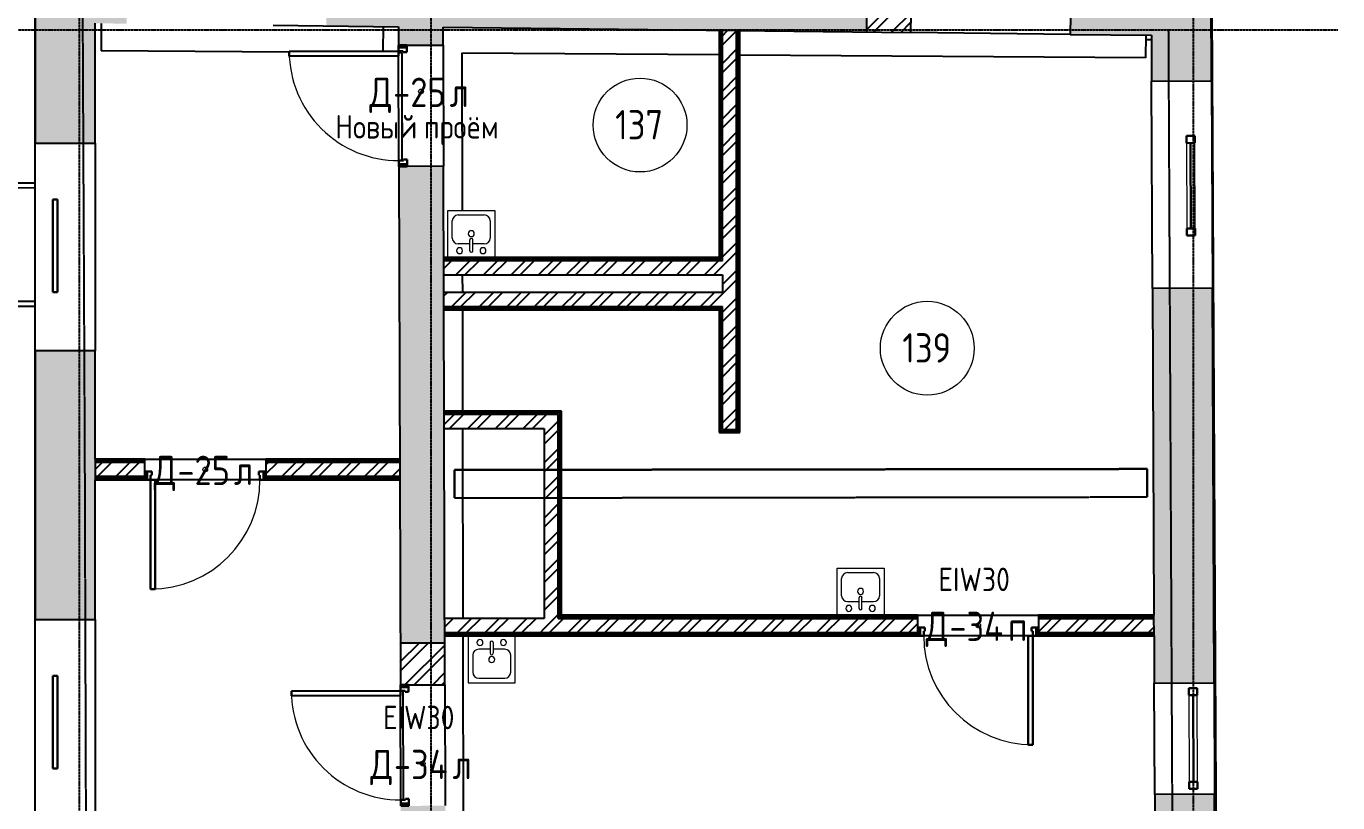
# Model space of a CAD drawing. Header units: millimetres. Extents: x -33838 to 476301, y -41806 to 120107.
# Drawn here: x 45956 to 57142, y 30266 to 36887 of the extents above; entities that cross this region are included whole.
import ezdxf

# ---------------------------------------------------------------- set-up
doc = ezdxf.new("R2010")
doc.units = ezdxf.units.MM
for name, pattern in [('ADSK_Линия сетки', [25, 20, -2.5, 0, -2.5]), ('ADSK_Сверху', [4.5, 3, -1.5]), ('ADSK_Снесено', [4.5, 3, -1.5])]:
    doc.linetypes.add(name, pattern=pattern)
for name, color, linetype, lineweight, true_color in [('_ Окна', 5, 'Continuous', 30, 0x0000ff), ('Линии', 7, 'Continuous', 9, 0x00a600), ('Стены внутренние', 5, 'Continuous', 18, 0x0000ff), ('Стены наружные', 1, 'ADSK_Снесено', 18, 0xff0000), ('Стены штриховка', 5, 'Continuous', 18, 0x0000ff)]:
    doc.layers.add(name, color=color, linetype=linetype, lineweight=lineweight, true_color=true_color)
for name, color, linetype, lineweight in [('Двери', 251, 'Continuous', 18), ('Каркас', 7, 'Continuous', 18), ('Марки дверей', 7, 'Continuous', 20), ('Марки помещений', 7, 'Continuous', 20), ('Окна', 251, 'Continuous', 18), ('Перекрытие', 7, 'Continuous', 18), ('Сантехника', 251, 'Continuous', 18)]:
    doc.layers.add(name, color=color, linetype=linetype, lineweight=lineweight)
doc.styles.add('GOST Common_1', font='GOST Common_0.ttf', dxfattribs={"width": 0.9, "height": 200})
doc.styles.add('GOST Common_2', font='GOST Common_0.ttf', dxfattribs={"width": 0.9, "height": 250})
pattern_1 = [(45, (0, 0), (-117.8655, 117.8655), []), (45, (78.58, 0), (-117.8655, 117.8655), [])]

# ---------------------------------------------------------------- blocks, each defined once
blk = doc.blocks.new('Витраж-стеклопакет - Глухой стеклопакет 40мм-1243042-01 План 1-го этажа маркировочный')
at = {"layer": '_ Окна'}
for p, q in [((395, 20), (-395, 20)), ((-395, 20), (-395, -20)), ((395, -20), (395, 20)), ((-395, -20), (395, -20))]:
    blk.add_line(p, q, dxfattribs=at)
blk = doc.blocks.new('Витраж-тент со смещением вовне - 60мм 30 сдвиг-1466951-01 План 1-го этажа маркировочный')
at = {"layer": '_ Окна'}
for p, q in [((-425, 25), (-425, -45)), ((-425, 25), (-365, 25)), ((-425, -45), (-425, 25)), ((-365, 25), (-365, -45)), ((425, 25), (365, 25)), ((365, 25), (365, -45)), ((425, -45), (425, 25)), ((425, -45), (425, 25)), ((-365, -45), (-425, -45)), ((-365, -10), (365, -10)), ((365, -45), (425, -45))]:
    blk.add_line(p, q, dxfattribs=at)
at = {"layer": 'Окна'}
for p, q in [((365, 25), (-365, 25)), ((-365, -45), (365, -45))]:
    blk.add_line(p, q, dxfattribs=at)
blk = doc.blocks.new('Витраж-тент со смещением вовне - 60мм 30 сдвиг-1466954-01 План 1-го этажа маркировочный')
at = {"layer": '_ Окна'}
for p, q in [((-429, 25), (-429, -45)), ((-429, 25), (-369, 25)), ((-429, -45), (-429, 25)), ((-369, 25), (-369, -45)), ((429, 25), (369, 25)), ((369, 25), (369, -45)), ((429, -45), (429, 25)), ((429, -45), (429, 25)), ((-369, -45), (-429, -45)), ((-369, -10), (369, -10)), ((369, -45), (429, -45))]:
    blk.add_line(p, q, dxfattribs=at)
at = {"layer": 'Окна'}
for p, q in [((369, 25), (-369, 25)), ((-369, -45), (369, -45))]:
    blk.add_line(p, q, dxfattribs=at)
blk = doc.blocks.new('AC_Дверь_Однопольная - Д-34п 1030х2200h-1983233-01 План 1-го этажа маркировочный')
at = {"layer": 'Двери', "lineweight": 30}
for p, q in [((-465, 1018), (-425, 1018)), ((-465, 88), (-465, 1018)), ((-425, 1018), (-425, 88)), ((-515, 88), (-495, 88)), ((-515, 18), (-515, 88)), ((-495, 18), (-515, 18)), ((-495, 88), (-465, 88)), ((-495, 18), (-495, 88)), ((-495, 88), (-495, 18)), ((-455, 18), (-495, 18)), ((-425, 88), (-465, 88)), ((-465, 88), (-465, 48)), ((-465, 48), (-455, 48)), ((-455, 48), (-455, 18)), ((455, 48), (465, 48)), ((455, 18), (455, 48)), ((495, 18), (455, 18)), ((465, 88), (495, 88)), ((465, 48), (465, 88)), ((495, 88), (495, 18)), ((495, 88), (515, 88)), ((495, 18), (495, 88)), ((515, 18), (495, 18)), ((515, 88), (515, 18))]:
    blk.add_line(p, q, dxfattribs=at)
at = {"layer": 'Двери'}
blk.add_arc((-465, 88), 930, 0, 90, dxfattribs=at)
blk = doc.blocks.new('AC_Дверь_Однопольная - Д-34л 1030х2200h-1983152-01 План 1-го этажа маркировочный')
at = {"layer": 'Двери', "lineweight": 30}
for p, q in [((465, 1120), (425, 1120)), ((425, 1120), (425, 190)), ((465, 190), (465, 1120)), ((-495, 190), (-515, 190)), ((-515, 190), (-515, 120)), ((-515, 120), (-495, 120)), ((-465, 190), (-495, 190)), ((-495, 190), (-495, 120)), ((-495, 120), (-495, 190)), ((-495, 120), (-455, 120)), ((-465, 150), (-465, 190)), ((-455, 150), (-465, 150)), ((-455, 120), (-455, 150)), ((425, 190), (465, 190)), ((465, 150), (455, 150)), ((455, 150), (455, 120)), ((455, 120), (495, 120)), ((495, 190), (465, 190)), ((465, 190), (465, 150)), ((495, 120), (495, 190)), ((515, 190), (495, 190)), ((495, 190), (495, 120)), ((495, 120), (515, 120)), ((515, 120), (515, 190))]:
    blk.add_line(p, q, dxfattribs=at)
at = {"layer": 'Двери'}
blk.add_arc((465, 190), 930, 90, 180, dxfattribs=at)
blk = doc.blocks.new('AC_Дверь_Однопольная - Д-25л 1033х2200h-1983232-01 План 1-го этажа маркировочный')
at = {"layer": 'Двери', "lineweight": 30}
for p, q in [((466.5, 1021), (426.5, 1021)), ((426.5, 1021), (426.5, 88)), ((466.5, 88), (466.5, 1021)), ((-496.5, 88), (-516.5, 88)), ((-516.5, 88), (-516.5, 18)), ((-516.5, 18), (-496.5, 18)), ((-466.5, 88), (-496.5, 88)), ((-496.5, 88), (-496.5, 18)), ((-496.5, 18), (-496.5, 88)), ((-496.5, 18), (-456.5, 18)), ((-466.5, 48), (-466.5, 88)), ((-456.5, 48), (-466.5, 48)), ((-456.5, 18), (-456.5, 48)), ((426.5, 88), (466.5, 88)), ((466.5, 48), (456.5, 48)), ((456.5, 48), (456.5, 18)), ((456.5, 18), (496.5, 18)), ((496.5, 88), (466.5, 88)), ((466.5, 88), (466.5, 48)), ((496.5, 18), (496.5, 88)), ((516.5, 88), (496.5, 88)), ((496.5, 88), (496.5, 18)), ((496.5, 18), (516.5, 18)), ((516.5, 18), (516.5, 88))]:
    blk.add_line(p, q, dxfattribs=at)
at = {"layer": 'Двери'}
blk.add_arc((466.5, 88), 933, 90, 180, dxfattribs=at)
blk = doc.blocks.new('AC_Дверь_Однопольная - Д-25л 1033х2200h-1983156-01 План 1-го этажа маркировочный')
at = {"layer": 'Двери', "lineweight": 30}
for p, q in [((466.5, 1123), (426.5, 1123)), ((426.5, 1123), (426.5, 190)), ((466.5, 190), (466.5, 1123)), ((-496.5, 190), (-516.5, 190)), ((-516.5, 190), (-516.5, 120)), ((-516.5, 120), (-496.5, 120)), ((-466.5, 190), (-496.5, 190)), ((-496.5, 190), (-496.5, 120)), ((-496.5, 120), (-496.5, 190)), ((-496.5, 120), (-456.5, 120)), ((-466.5, 150), (-466.5, 190)), ((-456.5, 150), (-466.5, 150)), ((-456.5, 120), (-456.5, 150)), ((426.5, 190), (466.5, 190)), ((466.5, 150), (456.5, 150)), ((456.5, 150), (456.5, 120)), ((456.5, 120), (496.5, 120)), ((496.5, 190), (466.5, 190)), ((466.5, 190), (466.5, 150)), ((496.5, 120), (496.5, 190)), ((516.5, 190), (496.5, 190)), ((496.5, 190), (496.5, 120)), ((496.5, 120), (516.5, 120)), ((516.5, 120), (516.5, 190))]:
    blk.add_line(p, q, dxfattribs=at)
at = {"layer": 'Двери'}
blk.add_arc((466.5, 190), 933, 90, 180, dxfattribs=at)
blk = doc.blocks.new('Кухонная мойка-Одиночная - 400 x 400 мм-1926163-01 План 1-го этажа маркировочный')
at = {"layer": 'Сантехника'}
for p, q in [((216, 202), (-184, 202)), ((-184, 202), (-184, -198)), ((3, 145), (3, 53)), ((28, 145), (28, 53)), ((216, -198), (216, 202)), ((-146, 37), (-146, -109)), ((3, 88), (-95, 88)), ((127, 88), (28, 88)), ((178, -109), (178, 37)), ((-184, -198), (216, -198)), ((-95, -160), (127, -160))]:
    blk.add_line(p, q, dxfattribs=at)
for centre, radius, start, end in [((-84, 145), 25.4, 360, 180), ((-84, 145), 25.4, 180, 0), ((16, 145), 12.7, 360, 180), ((116, 145), 25.4, 360, 180), ((116, 145), 25.4, 180, 360), ((-95, 37), 50.8, 90, 180), ((16, 0), 25.4, 360, 180), ((16, 0), 25.4, 180, 0), ((16, 53), 12.7, 180, 0), ((127, 37), 50.8, 360, 90), ((-95, -109), 50.8, 180, 270), ((127, -109), 50.8, 270, 0)]:
    blk.add_arc(centre, radius, start, end, dxfattribs=at)
blk = doc.blocks.new('Кухонная мойка-Одиночная - 400 x 400 мм-1926587-01 План 1-го этажа маркировочный')
at = {"layer": 'Сантехника'}
for p, q in [((-184, 198), (216, 198)), ((-184, -202), (-184, 198)), ((-95, 160), (127, 160)), ((216, 198), (216, -202)), ((-146, -37), (-146, 109)), ((178, 109), (178, -37)), ((3, -88), (-95, -88)), ((3, -145), (3, -53)), ((28, -145), (28, -53)), ((127, -88), (28, -88))]:
    blk.add_line(p, q, dxfattribs=at)
for centre, radius, start, end in [((-95, 109), 50.8, 90, 180), ((127, 109), 50.8, 360, 90), ((16, 0), 25.4, 360, 180), ((16, 0), 25.4, 180, 0), ((-95, -37), 50.8, 180, 270), ((16, -53), 12.7, 360, 180), ((127, -37), 50.8, 270, 0), ((-84, -145), 25.4, 0, 180), ((-84, -145), 25.4, 180, 0), ((16, -145), 12.7, 180, 0), ((116, -145), 25.4, 0, 180), ((116, -145), 25.4, 180, 0)]:
    blk.add_arc(centre, radius, start, end, dxfattribs=at)
blk = doc.blocks.new('ADSK_Марка_Помещение_ОдноЗначение - Номер-247393-01 План 1-го этажа маркировочный')
at = {"layer": 'Марки помещений'}
blk.add_circle((0, 0), 4, dxfattribs=at)
blk = doc.blocks.new('ADSK_Марка_Дверь - Марка типа и комментарии-2020407-01 План 1-го этажа маркировочный')
at = {"layer": 'Марки дверей', "lineweight": 9}
blk.add_circle((0, 0), 0.2, dxfattribs=at)

msp = doc.modelspace()

# ---------------------------------------------------------------- hatches: boundary and pattern name
at = {"layer": 'Стены внутренние', "lineweight": 25, "true_color": 0x636466}
h = msp.add_hatch(color=251, dxfattribs=at)
h.paths.add_polyline_path([(53123.88611, 36837.84749), (53128.18981, 37217.82312), (48519.54258, 37270.02188), (48515.23888, 36890.04625), (52537.78268, 36844.48585)])
h.paths.add_polyline_path([(46812.86968, 36909.32773), (46814.81966, 37289.33002), (46543.2121, 37292.40632), (46543.2121, 36912.38194), (46595.52434, 36911.78944)])
h = msp.add_hatch(dxfattribs=at)
h.set_pattern_fill('FP_2', color=251, style=0, pattern_type=2)
h.set_pattern_definition(pattern_1)
h.paths.add_polyline_path([(53499.85348, 36833.58919), (53507.00573, 37213.53255), (53128.18981, 37217.82312), (53123.88611, 36837.84749), (53439.50697, 36834.27269)])
msp.add_hatch(color=251, dxfattribs=at).paths.add_polyline_path([(55552.67783, 36810.33835), (55551.03354, 37190.38135), (54866.95672, 37198.12939), (54859.80447, 36818.18602), (55551.03354, 36810.35698)])
h = msp.add_hatch(color=251, dxfattribs=at)
h.paths.add_polyline_path([(49161.68775, 26010.82988), (49541.68622, 26011.90894), (49540.46697, 26441.27413), (49160.4685, 26440.19507), (49161.68469, 26011.90894)])
h.paths.add_polyline_path([(49157.54368, 27470.19091), (49537.54215, 27471.26998), (49529.67943, 30240.17564), (49149.68096, 30239.09658), (49154.07988, 28689.98862)])
h.paths.add_polyline_path([(49145.73423, 31628.96285), (49525.7327, 31630.04191), (49514.19569, 35692.87151), (49134.19722, 35691.79245), (49145.73117, 31630.04191)])
h.paths.add_polyline_path([(49131.26388, 36724.78828), (49511.26235, 36725.86735), (49510.82816, 36878.76994), (49130.8144, 36883.07408), (49131.26388, 36724.98706)])
h = msp.add_hatch(dxfattribs=at)
h.set_pattern_fill('FP_2', color=251, style=0, pattern_type=2)
h.set_pattern_definition(pattern_1)
h.paths.add_polyline_path([(52012.87187, 34842.06818), (52012.87187, 36850.43113), (51892.87187, 36851.79028), (51892.87187, 34842.06818), (51914.22902, 34842.06818)])
h = msp.add_hatch(dxfattribs=at)
h.set_pattern_fill('FP_2', color=251, style=0, pattern_type=2)
h.set_pattern_definition(pattern_1)
h.paths.add_polyline_path([(51767.4061, 34768.06818), (51892.87187, 34768.06818), (51892.87187, 34888.06818), (49516.48105, 34888.06818), (49516.82181, 34768.06818), (51210.03914, 34768.06818)])
h = msp.add_hatch(dxfattribs=at)
h.set_pattern_fill('FP_2', color=251, style=0, pattern_type=2)
h.set_pattern_definition(pattern_1)
h.paths.add_polyline_path([(52012.87187, 34618.06818), (52012.87187, 34842.06818), (51892.87187, 34842.06818), (51892.87187, 34618.06818)])
h = msp.add_hatch(dxfattribs=at)
h.set_pattern_fill('FP_2', color=251, style=0, pattern_type=2)
h.set_pattern_definition(pattern_1)
h.paths.add_polyline_path([(51879.87187, 34498.06818), (51892.87187, 34498.06818), (51892.87187, 34618.06818), (49517.24776, 34618.06818), (49517.58851, 34498.06818), (51864.87187, 34498.06818)])
h = msp.add_hatch(dxfattribs=at)
h.set_pattern_fill('FP_2', color=251, style=0, pattern_type=2)
h.set_pattern_definition(pattern_1)
h.paths.add_polyline_path([(52012.87187, 33449.78828), (52012.87187, 34618.06818), (51892.87187, 34618.06818), (51892.87187, 33449.78828)])
h = msp.add_hatch(dxfattribs=at)
h.set_pattern_fill('FP_2', color=251, style=0, pattern_type=2)
h.set_pattern_definition(pattern_1)
h.paths.add_polyline_path([(49520.54379, 33457.3475), (50493.3374, 33457.3475), (50493.3374, 33577.3475), (49520.20304, 33577.3475), (49520.49595, 33474.19606)])
h = msp.add_hatch(dxfattribs=at)
h.set_pattern_fill('FP_2', color=251, style=0, pattern_type=2)
h.set_pattern_definition(pattern_1)
h.paths.add_polyline_path([(50493.3374, 31718.06818), (50493.3374, 33457.3475), (50373.3374, 33457.3475), (50373.9887, 31718.06818)])
h = msp.add_hatch(dxfattribs=at)
h.set_pattern_fill('FP_2', color=251, style=0, pattern_type=2)
h.set_pattern_definition(pattern_1)
h.paths.add_polyline_path([(49141.70402, 33048.22716), (49141.36326, 33168.22716), (47999.2298, 33168.22716), (47999.2298, 33048.22716), (49134.19722, 33048.22716)])
h.paths.add_polyline_path([(46966.2298, 33048.22716), (46966.2298, 33168.22716), (46543.2121, 33168.22716), (46543.2121, 33048.22716), (46548.7816, 33048.22716)])
h = msp.add_hatch(dxfattribs=at)
h.set_pattern_fill('FP_2', color=251, style=0, pattern_type=2)
h.set_pattern_definition(pattern_1)
h.paths.add_polyline_path([(49685.19191, 31718.06818), (50373.3374, 31718.06818), (50373.3374, 31838.06818), (49525.14198, 31838.06818), (49525.7327, 31718.06818), (49680.39381, 31718.06818)])
h = msp.add_hatch(dxfattribs=at)
h.set_pattern_fill('FP_2', color=251, style=0, pattern_type=2)
h.set_pattern_definition(pattern_1)
h.paths.add_polyline_path([(55562.02332, 31718.06818), (55574.71005, 31718.06818), (55574.19086, 31838.06818), (54590.54246, 31838.06818), (54590.54246, 31718.06818)])
h.paths.add_polyline_path([(51210.03914, 31718.06818), (53560.54246, 31718.06818), (53560.54246, 31838.06818), (50493.3374, 31838.06818), (50493.3374, 31718.06818), (50652.67218, 31718.06818)])
h = msp.add_hatch(dxfattribs=at)
h.set_pattern_fill('FP_2', color=251, style=0, pattern_type=2)
h.set_pattern_definition(pattern_1)
h.paths.add_polyline_path([(49146.75291, 31270.22716), (49526.75138, 31271.30622), (49525.7327, 31630.04191), (49145.73423, 31628.96285), (49146.75291, 31270.42594)])
at = {"layer": 'Стены наружные', "linetype": 'Continuous', "lineweight": 25, "true_color": 0x636466}
h = msp.add_hatch(color=251, dxfattribs=at)
h.paths.add_polyline_path([(56131.68655, 20861.56984), (56126.86768, 21975.34689), (55616.87245, 21973.14034), (55621.67159, 20863.92464), (56126.86768, 20861.59209)])
h.paths.add_polyline_path([(55608.99812, 23793.12331), (56118.99334, 23795.32985), (56108.83959, 26142.12997), (55598.84445, 26139.92342), (55608.47958, 23912.97253)])
h.paths.add_polyline_path([(55590.99175, 27954.90643), (56030.98763, 27956.81012), (56030.98754, 27956.83072), (56100.98688, 27957.13358), (56090.68057, 30339.2146), (55580.68535, 30337.00806), (55587.97353, 28652.50269)])
h.paths.add_polyline_path([(55576.57511, 31286.99917), (56086.57034, 31289.20571), (56072.01854, 34652.53912), (55562.02332, 34650.33257), (55574.00659, 31880.65881)])
h.paths.add_polyline_path([(55554.36531, 36420.31601), (56064.36053, 36422.52255), (56032.61764, 43759.20652), (55522.61286, 43759.20652), (55554.35576, 36422.52255)])
h = msp.add_hatch(color=251, dxfattribs=at)
h.paths.add_polyline_path([(46033.2121, 20934.05859), (46543.2121, 20934.05859), (46543.2121, 22119.16969), (46033.2121, 22119.16969)])
h.paths.add_polyline_path([(46033.2121, 23889.16969), (46543.2121, 23889.16969), (46543.2121, 26071.14638), (46033.2121, 26071.14638), (46033.2121, 23912.97253)])
h.paths.add_polyline_path([(46033.2121, 27841.14638), (46543.2121, 27841.14638), (46543.2121, 30057.44422), (46033.2121, 30057.44422)])
h.paths.add_polyline_path([(46033.2121, 31827.44422), (46543.2121, 31827.44422), (46543.2121, 34118.80772), (46033.2121, 34118.80772), (46033.2121, 31880.65881)])
h.paths.add_polyline_path([(46396.03418, 35888.80772), (46543.2121, 35888.80772), (46543.2121, 43249.20652), (46033.2121, 43249.20652), (46033.2121, 35888.80772), (46393.72604, 35888.80772)])

# ---------------------------------------------------------------- linework, layer by layer
at = {"linetype": 'ADSK_Линия сетки', "lineweight": 25}
for p, q in [((46409.91035, -4984.78696), (46409.91035, 44534.78674)), ((49409.91035, -4984.78696), (49409.91035, 44534.78674)), ((55909.91035, -4984.78696), (55909.91035, 44534.78674)), ((-11086.22475, 36856.78828), (57141.71826, 36856.78828))]:
    msp.add_line(p, q, dxfattribs=at)
at = {"color": 251, "lineweight": 25, "true_color": 0x636466}
msp.add_lwpolyline([(46033.2121, 20934.05859), (46033.2121, 43759.20652), (56032.61764, 43759.20652), (56213.94922, 8532.30207), (49933.40071, 8532.30207), (49933.40071, 150.23165), (42036.9317, 150.23165), (42036.9317, 2106.78828), (31235.97355, 2186.47811), (31336.39547, 2185.73719), (31336.39547, -2732.56685), (18972.64368, -2732.56685), (18972.64368, 2186.47811), (8272.99741, 2186.47811), (8272.99741, 272.0206), (290.4987, 306.78828), (290.4987, 8529.25245)], dxfattribs=at)
at = {"layer": 'Каркас', "color": 251, "linetype": 'ADSK_Сверху', "lineweight": 25, "true_color": 0x636466}
for p, q in [((55514.81596, 33112.15337), (49607.50406, 33103.72639)), ((49607.50406, 33103.72639), (55514.81596, 33112.15337)), ((55514.81596, 33112.15337), (55515.15604, 32873.75361)), ((55515.15604, 32873.75361), (55514.81596, 33112.15337)), ((49607.50406, 33103.72639), (49607.84415, 32865.32664)), ((49607.84415, 32865.32664), (49607.50406, 33103.72639)), ((49607.84415, 32865.32664), (55515.15604, 32873.75361)), ((49607.84415, 32865.32664), (55515.15604, 32873.75361))]:
    msp.add_line(p, q, dxfattribs=at)
at = {"layer": 'Линии', "color": 251, "lineweight": 25, "true_color": 0x636466}
for p, q in [((46595.52434, 36911.78944), (46593.93974, 36678.06152)), ((48999.59955, 36884.56025), (48998.1748, 36674.41016)), ((55503.32441, 36810.89734), (55502.01438, 36617.66768)), ((48198.4237, 36667.18365), (46593.93974, 36678.06152)), ((49161.8048, 36660.65224), (49131.44542, 36660.85806)), ((49163.40127, 35741.87558), (49161.8048, 36660.65224)), ((49671.81158, 36657.19456), (49674.14192, 35316.06818)), ((51864.87187, 36642.32632), (49671.81158, 36657.19456)), ((55502.01438, 36617.66768), (52040.87187, 36641.1331)), ((45777.54313, 35550.91437), (46033.2121, 35551.53814)), ((45777.64194, 35510.41449), (46033.2121, 35511.03802)), ((49675.09413, 34768.06818), (49675.35477, 34618.06818)), ((46033.2121, 34541.03514), (45780.00851, 34540.41738)), ((45780.10488, 34500.91727), (46033.2121, 34501.53479)), ((49675.61193, 34470.06818), (49677.11447, 33605.3475)), ((49677.37163, 33457.3475), (49680.18529, 31838.06818)), ((49680.44246, 31690.06818), (49685.19191, 28956.72701)), ((49172.87393, 30290.29738), (49171.25796, 31220.29654))]:
    msp.add_line(p, q, dxfattribs=at)
at = {"layer": 'Перекрытие', "color": 251, "linetype": 'ADSK_Сверху', "lineweight": 25, "true_color": 0x636466}
for p, q in [((46456.57545, 33246.92348), (46438.95464, 36979.23269)), ((55696.549, 36859.80343), (55738.57026, 28239.84103)), ((46470.46378, 28861.6264), (46456.57545, 33246.92348))]:
    msp.add_line(p, q, dxfattribs=at)
at = {"layer": 'Перекрытие', "color": 251, "lineweight": 25, "true_color": 0x636466}
msp.add_line((55552.84796, 36771.01796), (55503.0568, 36771.42406), dxfattribs=at)
at = {"layer": 'Стены внутренние', "color": 251, "lineweight": 25, "true_color": 0x636466}
for p, q in [((53123.88611, 36837.84749), (53128.18981, 37217.82312)), ((53499.85348, 36833.58919), (53507.00573, 37213.53255)), ((54866.95672, 37198.12939), (54859.80447, 36818.18602)), ((48063.30183, 36895.16501), (49130.8144, 36883.07408)), ((49130.8144, 36883.07408), (49131.26388, 36724.78828)), ((49510.82816, 36878.76994), (53499.85348, 36833.58919)), ((49511.26235, 36725.86735), (49510.82816, 36878.76994)), ((51864.87187, 36852.10742), (51864.87187, 34916.06818)), ((52040.87187, 33421.78828), (52040.87187, 36850.114)), ((54859.80447, 36818.18602), (53499.85348, 36833.58919)), ((54859.80447, 36818.18602), (55552.67783, 36810.33835)), ((49201.2636, 36724.98706), (49511.26235, 36725.86735)), ((49511.26235, 36725.86735), (49514.19569, 35692.87151)), ((49134.05524, 35741.79225), (49131.51945, 36634.78865)), ((49134.19722, 35691.79245), (49146.75291, 31270.22716)), ((49514.19569, 35692.87151), (49204.19694, 35691.99122)), ((49526.75138, 31271.30622), (49514.19569, 35692.87151)), ((51864.87187, 34916.06818), (49516.40154, 34916.06818)), ((49516.82181, 34768.06818), (51892.87187, 34768.06818)), ((51892.87187, 34768.06818), (51892.87187, 34618.06818)), ((51892.87187, 34618.06818), (49517.24776, 34618.06818)), ((49517.66802, 34470.06818), (51864.87187, 34470.06818)), ((51864.87187, 34470.06818), (51864.87187, 33421.78828)), ((50521.3374, 33605.3475), (49520.12353, 33605.3475)), ((50521.3374, 31866.06818), (50521.3374, 33605.3475)), ((49520.54379, 33457.3475), (50373.3374, 33457.3475)), ((50373.3374, 33457.3475), (50373.3374, 31838.06818)), ((51864.87187, 33421.78828), (52040.87187, 33421.78828)), ((46966.2298, 33196.22716), (46543.2121, 33196.22716)), ((46543.2121, 33196.22716), (46543.2121, 33020.22716)), ((46966.2298, 33090.22716), (46966.2298, 33196.22716)), ((46966.2298, 33196.22716), (47999.2298, 33196.22716)), ((49141.28375, 33196.22716), (47999.2298, 33196.22716)), ((47999.2298, 33196.22716), (47999.2298, 33090.22716)), ((46543.2121, 33020.22716), (46966.2298, 33020.22716)), ((47949.2298, 33020.22716), (47056.2298, 33020.22716)), ((47999.2298, 33020.22716), (49141.78353, 33020.22716)), ((50373.3374, 31838.06818), (49525.14198, 31838.06818)), ((53560.54246, 31866.06818), (50521.3374, 31866.06818)), ((53560.54246, 31760.06818), (53560.54246, 31866.06818)), ((53560.54246, 31866.06818), (54590.54246, 31866.06818)), ((55574.06971, 31866.06818), (54590.54246, 31866.06818)), ((54590.54246, 31866.06818), (54590.54246, 31760.06818)), ((55574.8312, 31690.06818), (55574.06971, 31866.06818)), ((49525.56225, 31690.06818), (53560.54246, 31690.06818)), ((54500.54246, 31690.06818), (53610.54246, 31690.06818)), ((54590.54246, 31690.06818), (55574.8312, 31690.06818)), ((49145.73423, 31628.96285), (49525.7327, 31630.04191)), ((49216.75263, 31270.42594), (49526.75138, 31271.30622)), ((49526.75138, 31271.30622), (49529.67621, 30241.31038)), ((49149.53576, 30290.23111), (49147.00848, 31180.22752))]:
    msp.add_line(p, q, dxfattribs=at)
at = {"layer": 'Стены наружные', "color": 251, "linetype": 'Continuous', "lineweight": 25, "true_color": 0x636466}
for p, q in [((46033.2121, 43759.20652), (46033.2121, 35888.80772)), ((56064.36053, 36422.52255), (56032.61764, 43759.20652)), ((46543.2121, 35888.80772), (46543.2121, 36912.38194)), ((55552.67783, 36810.33835), (55554.36531, 36420.31601)), ((55554.36531, 36420.31601), (56064.36053, 36422.52255)), ((55562.02332, 34650.33257), (55554.36531, 36420.31601)), ((56064.36053, 36422.52255), (56072.01854, 34652.53912)), ((46033.2121, 35888.80772), (46543.2121, 35888.80772)), ((46033.2121, 34118.80772), (46033.2121, 35888.80772)), ((46543.2121, 35888.80772), (46543.2121, 34118.80772)), ((56072.01854, 34652.53912), (55562.02332, 34650.33257)), ((55562.02332, 34650.33257), (55574.06971, 31866.06818)), ((56086.57034, 31289.20571), (56072.01854, 34652.53912)), ((46033.2121, 34118.80772), (46033.2121, 31827.44422)), ((46543.2121, 34118.80772), (46033.2121, 34118.80772)), ((46543.2121, 33196.22716), (46543.2121, 34118.80772)), ((46543.2121, 31827.44422), (46543.2121, 33020.22716)), ((46033.2121, 31827.44422), (46543.2121, 31827.44422)), ((46033.2121, 30057.44422), (46033.2121, 31827.44422)), ((46543.2121, 31827.44422), (46543.2121, 30057.44422)), ((55574.8312, 31690.06818), (55576.57511, 31286.99917)), ((55576.57511, 31286.99917), (56086.57034, 31289.20571)), ((55580.68535, 30337.00806), (55576.57511, 31286.99917)), ((56086.57034, 31289.20571), (56090.68057, 30339.2146)), ((56090.68057, 30339.2146), (55580.68535, 30337.00806)), ((55580.68535, 30337.00806), (55590.99175, 27954.90643)), ((56100.98688, 27957.13358), (56090.68057, 30339.2146))]:
    msp.add_line(p, q, dxfattribs=at)
at = {"layer": 'Стены штриховка', "color": 251, "lineweight": 25, "true_color": 0x636466}
for p, q in [((51873.87187, 34916.06818), (51873.87187, 36852.00548)), ((51879.87187, 36851.93753), (51879.87187, 34901.06818)), ((51892.87187, 34888.06818), (51892.87187, 36851.79028)), ((52012.87187, 33449.78828), (52012.87187, 36850.43113)), ((52025.87187, 33436.78828), (52025.87187, 36850.28389)), ((52031.87187, 33430.78828), (52031.87187, 36850.21593)), ((51879.87187, 34907.06818), (49516.4271, 34907.06818)), ((51879.87187, 34901.06818), (49516.44414, 34901.06818)), ((51879.87187, 34916.06818), (51864.87187, 34916.06818)), ((51892.87187, 34888.06818), (49516.48105, 34888.06818)), ((49517.58851, 34498.06818), (51892.87187, 34498.06818)), ((49517.62543, 34485.06818), (51879.87187, 34485.06818)), ((49517.64247, 34479.06818), (51879.87187, 34479.06818)), ((51864.87187, 34470.06818), (51879.87187, 34470.06818)), ((51873.87187, 33430.78828), (51873.87187, 34470.06818)), ((51879.87187, 33436.78828), (51879.87187, 34485.06818)), ((51892.87187, 33449.78828), (51892.87187, 34498.06818)), ((50512.3374, 33596.3475), (49520.14908, 33596.3475)), ((50506.3374, 33590.3475), (49520.16612, 33590.3475)), ((50493.3374, 33577.3475), (49520.20304, 33577.3475)), ((50493.3374, 31838.06818), (50493.3374, 33577.3475)), ((50506.3374, 31851.06818), (50506.3374, 33590.3475)), ((50512.3374, 31851.06818), (50512.3374, 33596.3475)), ((51892.87187, 33449.78828), (52012.87187, 33449.78828)), ((51873.87187, 33430.78828), (52031.87187, 33430.78828)), ((51879.87187, 33436.78828), (52031.87187, 33436.78828)), ((52031.87187, 33436.78828), (52031.87187, 33430.78828)), ((46966.2298, 33187.22716), (46543.2121, 33187.22716)), ((46966.2298, 33181.22716), (46543.2121, 33181.22716)), ((46966.2298, 33168.22716), (46543.2121, 33168.22716)), ((49141.30931, 33187.22716), (47999.2298, 33187.22716)), ((49141.32635, 33181.22716), (47999.2298, 33181.22716)), ((49141.36326, 33168.22716), (47999.2298, 33168.22716)), ((46966.2298, 33048.22716), (46543.2121, 33048.22716)), ((46966.2298, 33035.22716), (46543.2121, 33035.22716)), ((46966.2298, 33029.22716), (46543.2121, 33029.22716)), ((49141.70402, 33048.22716), (47999.2298, 33048.22716)), ((49141.74094, 33035.22716), (47999.2298, 33035.22716)), ((49141.75797, 33029.22716), (47999.2298, 33029.22716)), ((50493.3374, 31851.06818), (53560.54246, 31851.06818)), ((50493.3374, 31838.06818), (53560.54246, 31838.06818)), ((50521.3374, 31857.06818), (53560.54246, 31857.06818)), ((50521.3374, 31857.06818), (50521.3374, 31851.06818)), ((54590.54246, 31857.06818), (55574.10865, 31857.06818)), ((54590.54246, 31851.06818), (55574.13461, 31851.06818)), ((54590.54246, 31838.06818), (55574.19086, 31838.06818)), ((49525.48273, 31718.06818), (53560.54246, 31718.06818)), ((49525.51965, 31705.06818), (53560.54246, 31705.06818)), ((49525.53669, 31699.06818), (53560.54246, 31699.06818)), ((54590.54246, 31718.06818), (55574.71005, 31718.06818)), ((54590.54246, 31705.06818), (55574.7663, 31705.06818)), ((54590.54246, 31699.06818), (55574.79226, 31699.06818))]:
    msp.add_line(p, q, dxfattribs=at)

# ---------------------------------------------------------------- block references
at = {"layer": '_ Окна', "color": 251, "lineweight": 25, "true_color": 0x636466}
for name, p, rotation in [('Витраж-тент со смещением вовне - 60мм 30 сдвиг-1466951-01 План 1-го этажа маркировочный', (55898.23439, 35526.79541), 270.2478943676962), ('Витраж-тент со смещением вовне - 60мм 30 сдвиг-1466954-01 План 1-го этажа маркировочный', (55918.62705, 30813.47464), 270.2478943676966)]:
    msp.add_blockref(name, p, dxfattribs=dict(at, rotation=rotation))
at = {"layer": 'Двери', "color": 251, "lineweight": 25, "true_color": 0x636466}
for name, p, rotation in [('AC_Дверь_Однопольная - Д-25л 1033х2200h-1983156-01 План 1-го этажа маркировочный', (49322.72979, 36208.8299), 90.16269940438917), ('AC_Дверь_Однопольная - Д-25л 1033х2200h-1983232-01 План 1-го этажа маркировочный', (47482.7298, 33108.22716), 180), ('AC_Дверь_Однопольная - Д-34п 1030х2200h-1983233-01 План 1-го этажа маркировочный', (54075.54246, 31778.06818), 180), ('AC_Дверь_Однопольная - Д-34л 1030х2200h-1983152-01 План 1-го этажа маркировочный', (49338.21456, 30755.76877), 90.16269940438917)]:
    msp.add_blockref(name, p, dxfattribs=dict(at, rotation=rotation))
at = {"layer": 'Марки дверей', "color": 251, "lineweight": 25, "true_color": 0x636466, "xscale": 99.99999999999993, "yscale": 99.99999999999993, "zscale": 99.99999999999993}
for p in [(49322.72979, 36331.54403), (47482.7298, 33108.22716), (54075.54246, 31778.06818), (49338.21456, 30600.38336)]:
    msp.add_blockref('ADSK_Марка_Дверь - Марка типа и комментарии-2020407-01 План 1-го этажа маркировочный', p, dxfattribs=at)
at = {"layer": 'Марки помещений', "color": 251, "lineweight": 25, "true_color": 0x636466, "xscale": 99.99999999999993, "yscale": 99.99999999999993, "zscale": 99.99999999999993}
for p in [(51191.15931, 36044.70706), (53640.45211, 34141.6014)]:
    msp.add_blockref('ADSK_Марка_Помещение_ОдноЗначение - Номер-247393-01 План 1-го этажа маркировочный', p, dxfattribs=at)
at = {"layer": 'Окна', "color": 251, "lineweight": 25, "true_color": 0x636466, "rotation": 89.99999999999974}
for p in [(46203.2121, 35013.80772), (46203.2121, 30952.44422)]:
    msp.add_blockref('Витраж-стеклопакет - Глухой стеклопакет 40мм-1243042-01 План 1-го этажа маркировочный', p, dxfattribs=at)
at = {"layer": 'Сантехника', "color": 251, "lineweight": 25, "true_color": 0x636466}
for name, p in [('Кухонная мойка-Одиночная - 400 x 400 мм-1926587-01 План 1-го этажа маркировочный', (49735.7123, 35118.41358)), ('Кухонная мойка-Одиночная - 400 x 400 мм-1926587-01 План 1-го этажа маркировочный', (53055.8845, 32068.41358)), ('Кухонная мойка-Одиночная - 400 x 400 мм-1926163-01 План 1-го этажа маркировочный', (49909.79554, 31487.0021))]:
    msp.add_blockref(name, p, dxfattribs=at)

# ---------------------------------------------------------------- texts
at = {"layer": 'Марки дверей', "color": 251, "lineweight": 25, "true_color": 0x636466, "attachment_point": 1}
for s, insert, char_height, width, style in [('\\fGOST Common|b0|i0|c204|p34|;\\W.9;Д', (48882.90051, 36448.55712), 250, 245.316375, 'GOST Common_2'), ('-25', (49085.30676, 36448.55712), 250, 584.4301875, 'GOST Common_2'), ('\\fGOST Common|b0|i0|c204|p34|;\\W.9;л', (49567.50989, 36448.55712), 250, 194.8100625, 'GOST Common_2'), ('Новый', (48591.30051, 36129.65599), 200, 836.96175, 'GOST Common_1'), ('проём', (49347.34739, 36129.65599), 200, 815.3161875, 'GOST Common_1'), ('\\fGOST Common|b0|i0|c204|p34|;\\W.9;Д', (47042.90052, 33225.24025), 250, 245.316375, 'GOST Common_2'), ('-25', (47245.30677, 33225.24025), 250, 584.4301875, 'GOST Common_2'), ('\\fGOST Common|b0|i0|c204|p34|;\\W.9;л', (47727.5099, 33225.24025), 250, 194.8100625, 'GOST Common_2'), ('EIW30', (53736.96319, 32270.48218), 200, 779.24025, 'GOST Common_1'), ('\\fGOST Common|b0|i0|c204|p34|;\\W.9;Д', (53626.71319, 31895.08127), 250, 245.316375, 'GOST Common_2'), ('-34', (53829.11944, 31895.08127), 250, 606.07575, 'GOST Common_2'), ('\\fGOST Common|b0|i0|c204|p34|;\\W.9;п', (54329.18194, 31895.08127), 250, 194.8100625, 'GOST Common_2'), ('EIW30', (48999.63529, 31092.79736), 200, 779.24025, 'GOST Common_1'), ('\\fGOST Common|b0|i0|c204|p34|;\\W.9;Д', (48889.38529, 30717.39646), 250, 245.316375, 'GOST Common_2'), ('-34', (49091.79154, 30717.39646), 250, 606.07575, 'GOST Common_2'), ('\\fGOST Common|b0|i0|c204|p34|;\\W.9;л', (49591.85404, 30717.39646), 250, 194.8100625, 'GOST Common_2')]:
    msp.add_mtext(s, dxfattribs=dict(at, insert=insert, char_height=char_height, width=width, style=style))
at = {"layer": 'Марки дверей', "lineweight": 9, "insert": (49281.86301, 36129.65599), "char_height": 200, "width": 79.3670625, "attachment_point": 1, "style": 'GOST Common_1'}
msp.add_mtext('\\fGOST Common|b0|i0|c204|p34|;\\W.9; ', dxfattribs=at)
at = {"layer": 'Марки помещений', "color": 251, "lineweight": 25, "true_color": 0x636466, "char_height": 250, "width": 526.7086875, "attachment_point": 1, "style": 'GOST Common_2'}
for s, insert in [('137', (50978.75206, 36172.43213)), ('139', (53428.04486, 34269.32647))]:
    msp.add_mtext(s, dxfattribs=dict(at, insert=insert))

doc.saveas('drawing.dxf')
